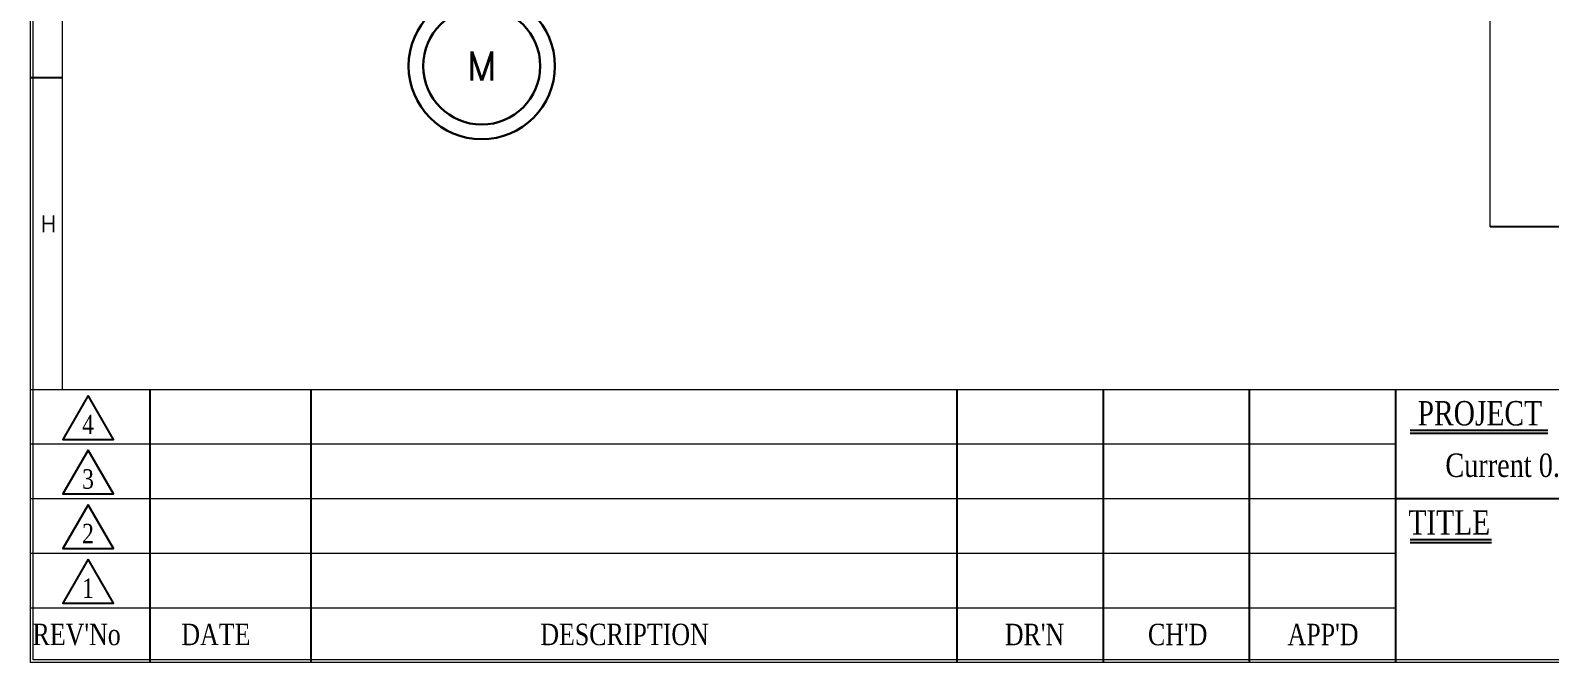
# Model space of a CAD drawing. Header units: millimetres. Extents: x 54 to 1685, y 68 to 1015.
# Drawn here: x 506.2 to 662, y 379.5 to 444.4 of the extents above; entities that cross this region are included whole.
import ezdxf
from ezdxf.enums import TextEntityAlignment as Align

# ---------------------------------------------------------------- set-up
doc = ezdxf.new("R2010")
doc.units = ezdxf.units.MM
for name, color, linetype in [('10', 1, 'Continuous'), ('20', 2, 'Continuous'), ('30', 3, 'Continuous'), ('40', 7, 'Continuous'), ('70', 7, 'Continuous')]:
    doc.layers.add(name, color=color, linetype=linetype)
doc.styles.add('SIMPLEX', font='SIMPLEX.shx', dxfattribs={"bigfont": 'HBRDS.shx'})
doc.styles.add('SS', font='batang.ttc', dxfattribs={"width": 0.8})

msp = doc.modelspace()

# ---------------------------------------------------------------- linework, layer by layer
msp.add_line((718.771, 424.223), (655.936, 424.223))
at = {"color": 0, "lineweight": 30}
for radius in [7.5, 6]:
    msp.add_circle((552.51, 440.726), radius, dxfattribs=at)
at = {"layer": '10', "color": 0}
for p, q in [((647.723, 403.073), (661.831, 403.073)), ((647.723, 391.873), (656.059, 391.873))]:
    msp.add_line(p, q, dxfattribs=at)
for points in [[(512.147, 406.937), (509.549, 402.437), (514.745, 402.437)], [(512.147, 401.337), (509.549, 396.837), (514.745, 396.837)], [(512.147, 395.737), (509.549, 391.237), (514.745, 391.237)], [(512.147, 390.137), (509.549, 385.637), (514.745, 385.637)]]:
    msp.add_lwpolyline(points, close=True, dxfattribs=at)
at = {"layer": '20', "color": 0, "lineweight": 13}
msp.add_lwpolyline([(509.523, 407.541), (509.523, 646.241), (882.923, 646.241), (882.923, 407.541)], dxfattribs=at)
at = {"layer": '30', "color": 0}
msp.add_line((506.223, 439.541), (509.523, 439.541), dxfattribs=at)
at = {"layer": '40', "color": 0}
for p, q in [((518.489, 407.541), (518.489, 379.541)), ((534.989, 407.541), (534.989, 379.541)), ((601.223, 407.541), (601.223, 379.541)), ((616.223, 407.541), (616.223, 379.541)), ((631.223, 407.541), (631.223, 379.541)), ((646.223, 407.541), (646.223, 379.541)), ((736.223, 396.341), (646.223, 396.341))]:
    msp.add_line(p, q, dxfattribs=at)
at = {"layer": '40', "color": 0, "lineweight": 13}
for p, q in [((646.223, 401.941), (506.223, 401.941)), ((646.223, 396.341), (506.223, 396.341)), ((646.223, 390.741), (506.223, 390.741)), ((646.223, 385.141), (506.223, 385.141))]:
    msp.add_line(p, q, dxfattribs=at)
at = {"layer": '70', "lineweight": 15}
msp.add_line((655.936, 424.223), (655.934, 614.72), dxfattribs=at)
at = {"layer": '70', "color": 0, "lineweight": 13}
msp.add_line((506.223, 407.541), (886.223, 407.541), dxfattribs=at)
at = {"layer": '70', "color": 0}
for p, q in [((647.723, 403.373), (661.831, 403.373)), ((647.723, 392.173), (656.059, 392.173))]:
    msp.add_line(p, q, dxfattribs=at)
at = {"layer": '70', "color": 0, "lineweight": 13}
for points in [[(886.223, 379.541), (506.223, 379.541), (506.223, 649.541), (886.223, 649.541)], [(885.923, 379.841), (506.523, 379.841), (506.523, 649.241), (885.923, 649.241)]]:
    msp.add_lwpolyline(points, close=True, dxfattribs=at)

# ---------------------------------------------------------------- texts
at = {"color": 0, "linetype": 'Continuous', "style": 'SIMPLEX'}
msp.add_text('M', height=3, dxfattribs=at).set_placement((552.51, 440.726), align=Align.MIDDLE)
at = {"color": 0, "style": 'SS', "width": 0.8}
msp.add_text('Current 0.2-70A, Control voltage 85~260VAC (90~370VDC)', height=2.4, dxfattribs=at).set_placement((651.328, 398.583))
at = {"layer": '30', "color": 0, "style": 'SIMPLEX'}
msp.add_text('H', height=1.7, dxfattribs=at).set_placement((508.073, 424.541), align=Align.MIDDLE)
at = {"layer": '40', "color": 0, "style": 'SS', "width": 0.8}
for s, height, p in [('4', 2, (512.134, 402.976)), ('3', 2, (512.134, 397.376)), ('2', 2, (512.134, 391.776)), ('1', 2, (512.134, 386.176)), ("REV'No", 2.2, (510.967, 381.332)), ('DATE', 2.2, (525.245, 381.332)), ('DESCRIPTION', 2.2, (567.156, 381.332)), ("DR'N", 2.2, (609.203, 381.326)), ("CH'D", 2.2, (623.881, 381.326)), ("APP'D", 2.2, (638.789, 381.326))]:
    msp.add_text(s, height=height, dxfattribs=at).set_placement(p, align=Align.CENTER)
at = {"layer": '70', "color": 0, "style": 'SS', "width": 0.8}
for s, p in [('PROJECT', (654.871, 403.87)), ('TITLE', (651.735, 392.67))]:
    msp.add_text(s, height=2.5, dxfattribs=at).set_placement(p, align=Align.CENTER)

doc.saveas('drawing.dxf')
